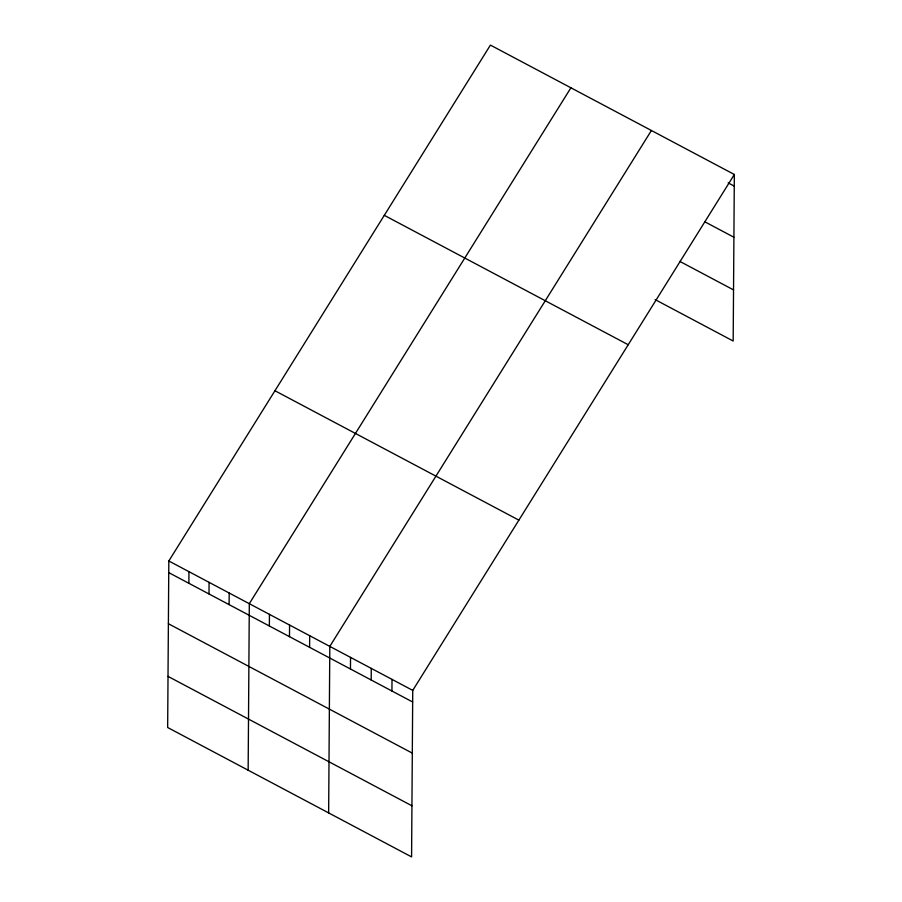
<?xml version="1.0" encoding="UTF-8"?>
<svg xmlns="http://www.w3.org/2000/svg" width="902" height="902" viewBox="0 0 902 902"><rect width="100%" height="100%" fill="white"/><g stroke="black" fill="none" stroke-linecap="round" stroke-linejoin="round"><path stroke-width="1.35" d="M168.821 560.988L167.659 727.508L411.583 856.9L412.744 690.391L734.341 174.492L490.417 45.1L168.821 560.988L412.744 690.391M188.868 583.29L188.946 571.665M208.993 593.967L209.072 582.342M229.108 604.633L229.198 593.02M248.151 770.207L249.313 603.686L570.91 87.798M269.36 625.988L269.439 614.363M289.486 636.665L289.565 625.041M309.6 647.332L309.69 635.718M328.644 812.905L329.805 646.396L651.402 130.497M350.461 669.013L350.54 657.389M371.196 680.007L371.274 668.393M391.93 691.011L392.009 679.386M734.341 174.492L733.179 341.012L655.123 299.599M728.162 182.88L734.262 186.116M704.631 221.7L733.901 237.226M679.871 261.422L733.529 289.892M384.297 215.341L628.209 344.733M274.952 390.746L518.864 520.138M168.742 572.612L412.665 702.004M168.381 623.722L412.304 753.125M168.02 676.387L411.932 805.79"/></g></svg>
